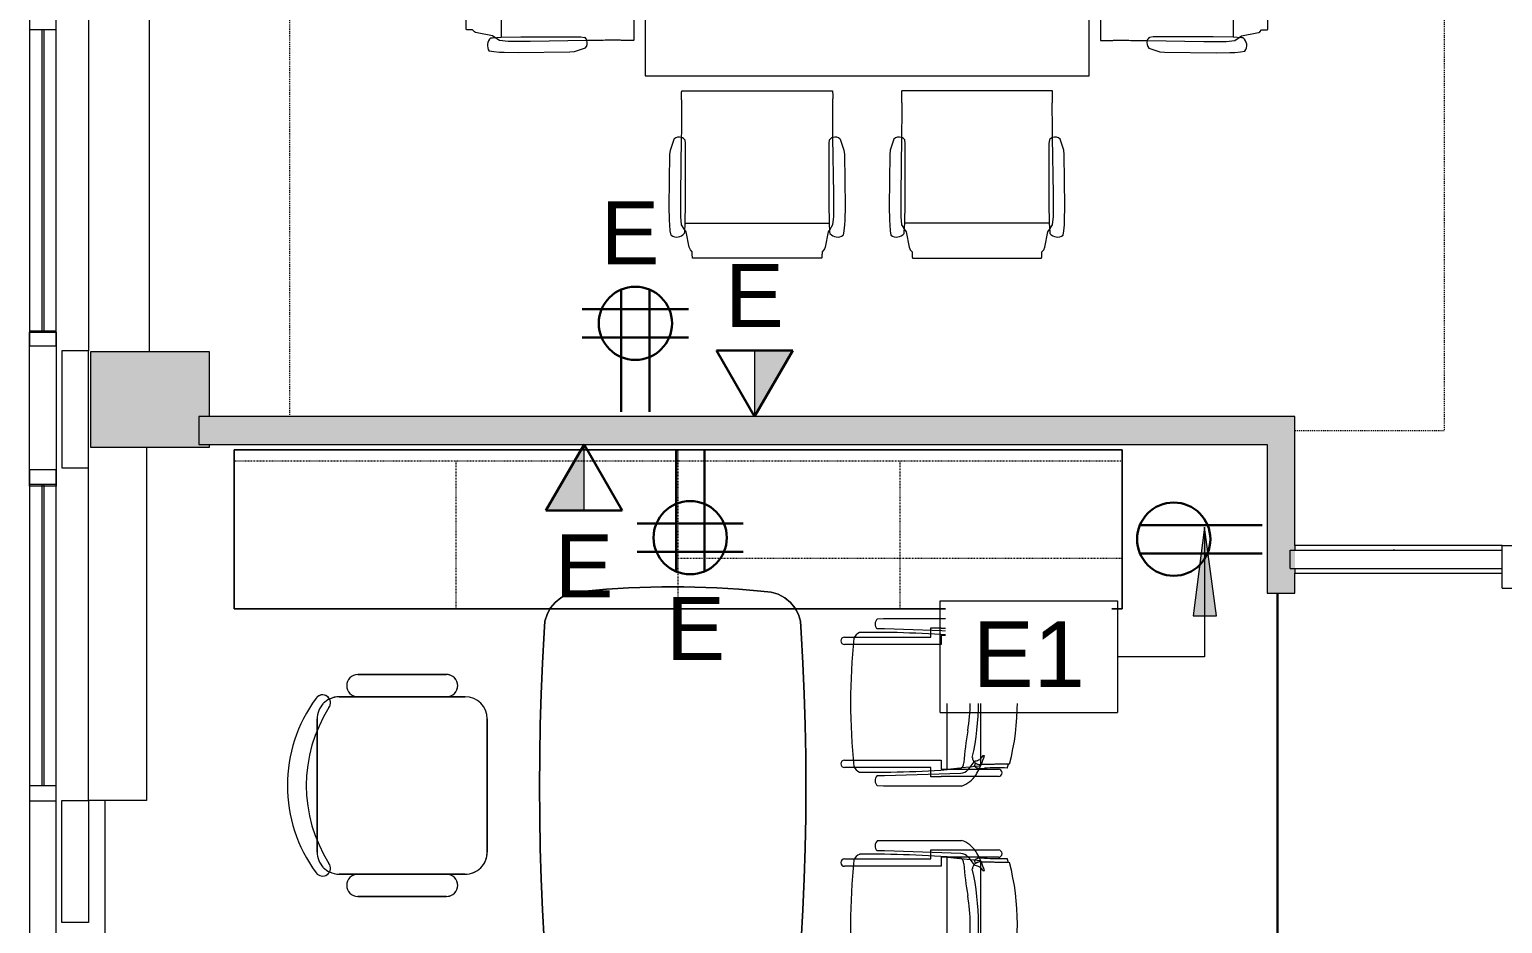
# Model space of a CAD drawing. Header units: inches. Extents: x 395 to 1878, y 644 to 1756.
# Drawn here: x 442 to 641.1, y 1549.1 to 1670 of the extents above; entities that cross this region are included whole.
import ezdxf

# ---------------------------------------------------------------- set-up
doc = ezdxf.new("R2010")
doc.units = ezdxf.units.IN
doc.header["$MEASUREMENT"] = 0
doc.linetypes.add('DASH 1_32_', pattern=[0.0625, 0.03125, -0.03125])
doc.linetypes.add('Dash 1_8_', pattern=[0.25, 0.125, -0.125])
for name, color, linetype, lineweight in [('4694_52_BB$0$BHT', 7, 'Continuous', 9), ('4694_52_BB$0$BPT', 7, 'Continuous', 9), ('9t floor LINKED_dwg', 8, 'Continuous', 9), ('A-ANNO-KEYN', 231, 'Continuous', 9), ('A-ANNO-NOTE', 131, 'Continuous', 30), ('A-DOOR', 31, 'Continuous', 13), ('A-DOOR-FRAM', 31, 'Continuous', 20), ('A-GLAZ', 151, 'Continuous', 13), ('A-WALL', 113, 'Continuous', 13), ('A-WALL-PATT', 111, 'Continuous', 13), ('I-FURN', 30, 'Continuous', 9), ('I-FURN-PNLS', 30, 'Continuous', 9), ('I-WALL', 2, 'Continuous', 13)]:
    doc.layers.add(name, color=color, linetype=linetype, lineweight=lineweight)
doc.styles.add('Arial_2', font='arial.ttf', dxfattribs={"height": 8.851796})
doc.styles.add('Swis721 Lt BT', font='swissl.ttf', dxfattribs={"height": 8.514638})

# ---------------------------------------------------------------- blocks, each defined once
blk = doc.blocks.new('9t floor LINKED_dwg-4848483-FIRST FLOOR POWER _ SIGNAL')
at = {"layer": '4694_52_BB$0$BHT'}
h = blk.add_hatch(color=256, dxfattribs=at)
h.paths.add_polyline_path([(464.5, 1484.5), (464.5, 1502.5), (446.5, 1502.5), (446.5, 1484.5)], flags=0)
h.paths.add_polyline_path([(450.28, 1613.51), (466.28, 1613.51), (466.28, 1613.94), (464.88, 1613.94), (464.88, 1617.69), (466.28, 1617.69), (466.28, 1626.51), (450.28, 1626.51), (450.28, 1620.5)], flags=0)
h.paths.add_polyline_path([(1058.75, 1731.51), (1062.93, 1731.51), (1062.93, 1747.5), (1049.93, 1747.5), (1049.93, 1731.51), (1058.75, 1731.51)], flags=0)
h.paths.add_polyline_path([(565.93, 1731.51), (578.93, 1731.51), (578.93, 1747.5), (565.93, 1747.5), (565.93, 1742.53)], flags=0)
h.paths.add_polyline_path([(810.73, 1731.51), (823.73, 1731.51), (823.73, 1747.5), (810.73, 1747.5)], flags=0)
h.paths.add_polyline_path([(446.5, 1733), (464.5, 1733), (464.5, 1751), (446.5, 1751)], flags=0)
h.paths.add_polyline_path([(928.25, 1733), (944.5, 1733), (944.5, 1746), (946.25, 1746), (946.25, 1751), (928.25, 1751), (928.25, 1746)], flags=0)
h.paths.add_polyline_path([(1169.75, 1733), (1186.25, 1733), (1186.25, 1751), (1168.25, 1751), (1168.25, 1746), (1169.75, 1746)], flags=0)
h.paths.add_polyline_path([(688.75, 1733), (706.25, 1733), (706.25, 1751), (688.25, 1751), (688.25, 1746), (688.75, 1746), (688.75, 1733.5)], flags=0)
at = {"layer": '4694_52_BB$0$BPT'}
for p, q in [((445.62, 1670), (442, 1670)), ((443.69, 1670), (443.69, 1629.25)), ((443.94, 1670), (443.94, 1629.25)), ((445.62, 1629.25), (442, 1629.25)), ((445.62, 1608.5), (442, 1608.5)), ((443.69, 1608.5), (443.69, 1567.75)), ((443.94, 1608.5), (443.94, 1567.75)), ((445.62, 1567.75), (442, 1567.75)), ((452.25, 1502.5), (452.25, 1565.78))]:
    blk.add_line(p, q, dxfattribs=at)
at = {"layer": '4694_52_BB$0$BPT', "flags": 128}
for points in [[(450, 1732.07), (450, 1688.08), (446.38, 1688.08), (446.38, 1672.08), (450, 1672.08), (450, 1626.59)], [(450, 1688.08), (450, 1672.08), (458.19, 1672.08), (458.19, 1626.51)], [(457.82, 1613.51), (457.82, 1565.78), (450, 1565.78), (450, 1549.28), (446.38, 1549.28), (446.38, 1565.78), (450, 1565.78), (450, 1610.77), (450, 1626.59), (446.38, 1626.59), (446.38, 1610.77), (450, 1610.77)], [(450.28, 1626.51), (466.28, 1626.51), (466.28, 1617.69)], [(466.28, 1613.94), (466.28, 1613.51), (450.28, 1613.51), (450.28, 1626.51)]]:
    blk.add_lwpolyline(points, dxfattribs=at)
for points in [[(442, 1627.25), (445.62, 1627.25), (445.62, 1672), (442, 1672)], [(445.63, 1629.09), (445.63, 1608.27), (442, 1608.27), (442, 1629.09)], [(442, 1565.75), (445.62, 1565.75), (445.62, 1610.5), (442, 1610.5)], [(442, 1546.78), (445.63, 1546.78), (445.63, 1567.78), (442, 1567.78)]]:
    blk.add_lwpolyline(points, close=True, dxfattribs=at)
blk = doc.blocks.new('Single Flush - OTJ_SOLIDFLUSH_ALUM-4929021-FIRST FLOOR POWER _ SIGNAL')
at = {"layer": 'A-DOOR', "lineweight": 20}
for p, q in [((16.15625, 37.6875), (16.15625, 1.875)), ((17.90625, 37.6875), (16.15625, 37.6875)), ((17.90625, 1.875), (17.90625, 37.6875)), ((16.15625, 1.875), (17.90625, 1.875))]:
    blk.add_line(p, q, dxfattribs=at)
at = {"layer": 'A-DOOR', "lineweight": 9}
blk.add_arc((17.90625, 1.875), 35.8125, 90, 180.5, dxfattribs=at)
at = {"layer": 'A-DOOR-FRAM'}
for p, q in [((-20, -3.875), (-20, 1.875)), ((-20, 1.875), (-18, 1.875)), ((-18, -3.875), (-18, 1.875)), ((18.000004, -3.875), (18.000004, 1.875)), ((18.000004, 1.875), (20.000004, 1.875)), ((20.000004, -3.875), (20.000004, 1.875)), ((-20, -3.875), (-18, -3.875)), ((18.000004, -3.875), (20.000004, -3.875))]:
    blk.add_line(p, q, dxfattribs=at)
blk = doc.blocks.new('Frameless opening with glazing - 48_ x 96_-4931144-FIRST FLOOR POWER _ SIGNAL')
at = {"layer": 'A-GLAZ', "lineweight": 30}
blk.add_line((-25.5, -0.5), (22.5, -0.5), dxfattribs=at)
blk = doc.blocks.new('T-Shaped Desk 8 - T-Shaped Desk 1-4946099-FIRST FLOOR POWER _ SIGNAL')
at = {"layer": 'I-FURN'}
for p, q in [((610.19, 1318.81), (490.19, 1318.81)), ((490.19, 1318.81), (490.19, 1297.31)), ((490.19, 1297.31), (490.19, 1318.81)), ((490.19, 1318.81), (610.19, 1318.81)), ((610.19, 1297.31), (610.19, 1318.81)), ((610.19, 1318.81), (610.19, 1297.31)), ((540.52, 1299.98), (539.04, 1299.86)), ((539.04, 1299.86), (540.52, 1299.98)), ((542.01, 1300.08), (540.52, 1299.98)), ((540.52, 1299.98), (542.01, 1300.08)), ((543.49, 1300.16), (542.01, 1300.08)), ((542.01, 1300.08), (543.49, 1300.16)), ((544.98, 1300.23), (543.49, 1300.16)), ((543.49, 1300.16), (544.98, 1300.23)), ((546.47, 1300.27), (544.98, 1300.23)), ((544.98, 1300.23), (546.47, 1300.27)), ((547.96, 1300.3), (546.47, 1300.27)), ((546.47, 1300.27), (547.96, 1300.3)), ((549.45, 1300.31), (547.96, 1300.3)), ((547.96, 1300.3), (549.45, 1300.31)), ((550.94, 1300.3), (549.45, 1300.31)), ((549.45, 1300.31), (550.94, 1300.3)), ((552.42, 1300.27), (550.94, 1300.3)), ((550.94, 1300.3), (552.42, 1300.27)), ((553.91, 1300.23), (552.42, 1300.27)), ((552.42, 1300.27), (553.91, 1300.23)), ((555.4, 1300.16), (553.91, 1300.23)), ((553.91, 1300.23), (555.4, 1300.16)), ((556.89, 1300.08), (555.4, 1300.16)), ((555.4, 1300.16), (556.89, 1300.08)), ((558.37, 1299.98), (556.89, 1300.08)), ((556.89, 1300.08), (558.37, 1299.98)), ((559.86, 1299.86), (558.37, 1299.98)), ((558.37, 1299.98), (559.86, 1299.86)), ((533.55, 1298.2), (532.93, 1297.45)), ((532.93, 1297.45), (533.55, 1298.2)), ((534.31, 1298.83), (533.55, 1298.2)), ((533.55, 1298.2), (534.31, 1298.83)), ((535.18, 1299.29), (534.31, 1298.83)), ((534.31, 1298.83), (535.18, 1299.29)), ((536.12, 1299.58), (535.18, 1299.29)), ((535.18, 1299.29), (536.12, 1299.58)), ((537.55, 1299.73), (536.12, 1299.58)), ((536.12, 1299.58), (537.55, 1299.73)), ((539.04, 1299.86), (537.55, 1299.73)), ((537.55, 1299.73), (539.04, 1299.86)), ((561.34, 1299.73), (559.86, 1299.86)), ((559.86, 1299.86), (561.34, 1299.73)), ((562.77, 1299.58), (561.34, 1299.73)), ((561.34, 1299.73), (562.77, 1299.58)), ((563.71, 1299.29), (562.77, 1299.58)), ((562.77, 1299.58), (563.71, 1299.29)), ((564.58, 1298.83), (563.71, 1299.29)), ((563.71, 1299.29), (564.58, 1298.83)), ((565.34, 1298.2), (564.58, 1298.83)), ((564.58, 1298.83), (565.34, 1298.2)), ((565.96, 1297.45), (565.34, 1298.2)), ((565.34, 1298.2), (565.96, 1297.45)), ((490.19, 1297.31), (610.19, 1297.31)), ((532.85, 1297.31), (490.19, 1297.31)), ((532.47, 1296.58), (532.18, 1295.64)), ((532.18, 1295.64), (532.47, 1296.58)), ((532.93, 1297.45), (532.47, 1296.58)), ((532.47, 1296.58), (532.85, 1297.31)), ((532.85, 1297.31), (532.93, 1297.45)), ((566.04, 1297.31), (532.85, 1297.31)), ((566.43, 1296.58), (565.96, 1297.45)), ((565.96, 1297.45), (566.04, 1297.31)), ((566.04, 1297.31), (566.43, 1296.58)), ((610.19, 1297.31), (566.04, 1297.31)), ((566.71, 1295.64), (566.43, 1296.58)), ((566.43, 1296.58), (566.71, 1295.64)), ((532.09, 1294.15), (531.86, 1289.99)), ((531.86, 1289.99), (532.09, 1294.15)), ((532.18, 1295.64), (532.09, 1294.15)), ((532.09, 1294.15), (532.18, 1295.64)), ((566.81, 1294.15), (566.71, 1295.64)), ((566.71, 1295.64), (566.81, 1294.15)), ((567.04, 1289.99), (566.81, 1294.15)), ((566.81, 1294.15), (567.04, 1289.99)), ((531.86, 1289.99), (531.68, 1285.82)), ((531.68, 1285.82), (531.86, 1289.99)), ((567.22, 1285.82), (567.04, 1289.99)), ((567.04, 1289.99), (567.22, 1285.82)), ((531.68, 1285.82), (531.55, 1281.65)), ((531.55, 1281.65), (531.68, 1285.82)), ((567.34, 1281.65), (567.22, 1285.82)), ((567.22, 1285.82), (567.34, 1281.65)), ((531.55, 1281.65), (531.47, 1277.48)), ((531.47, 1277.48), (531.55, 1281.65)), ((567.42, 1277.48), (567.34, 1281.65)), ((567.34, 1281.65), (567.42, 1277.48)), ((531.47, 1277.48), (531.45, 1273.31)), ((531.45, 1273.31), (531.47, 1277.48)), ((567.45, 1273.31), (567.42, 1277.48)), ((567.42, 1277.48), (567.45, 1273.31)), ((531.45, 1273.31), (531.47, 1269.14)), ((531.47, 1269.14), (531.45, 1273.31)), ((567.42, 1269.14), (567.45, 1273.31)), ((567.45, 1273.31), (567.42, 1269.14)), ((531.47, 1269.14), (531.55, 1264.97)), ((531.55, 1264.97), (531.47, 1269.14)), ((567.34, 1264.97), (567.42, 1269.14)), ((567.42, 1269.14), (567.34, 1264.97)), ((531.55, 1264.97), (531.68, 1260.8)), ((531.68, 1260.8), (531.55, 1264.97)), ((567.22, 1260.8), (567.34, 1264.97)), ((567.34, 1264.97), (567.22, 1260.8)), ((531.68, 1260.8), (531.86, 1256.63)), ((531.86, 1256.63), (531.68, 1260.8)), ((567.04, 1256.63), (567.22, 1260.8)), ((567.22, 1260.8), (567.04, 1256.63)), ((531.86, 1256.63), (532.09, 1252.47)), ((532.09, 1252.47), (531.86, 1256.63)), ((566.81, 1252.47), (567.04, 1256.63)), ((567.04, 1256.63), (566.81, 1252.47)), ((532.09, 1252.47), (532.18, 1250.98)), ((532.18, 1250.98), (532.09, 1252.47)), ((566.71, 1250.98), (566.81, 1252.47)), ((566.81, 1252.47), (566.71, 1250.98)), ((532.18, 1250.98), (532.47, 1250.04)), ((532.47, 1250.04), (532.18, 1250.98)), ((566.43, 1250.04), (566.71, 1250.98)), ((566.71, 1250.98), (566.43, 1250.04)), ((532.47, 1250.04), (532.93, 1249.18)), ((532.93, 1249.18), (532.47, 1250.04)), ((532.93, 1249.18), (533.55, 1248.42)), ((533.55, 1248.42), (532.93, 1249.18)), ((533.55, 1248.42), (534.31, 1247.79)), ((534.31, 1247.79), (533.55, 1248.42)), ((564.58, 1247.79), (565.34, 1248.42)), ((565.34, 1248.42), (564.58, 1247.79)), ((565.34, 1248.42), (565.96, 1249.18)), ((565.96, 1249.18), (565.34, 1248.42)), ((565.96, 1249.18), (566.43, 1250.04)), ((566.43, 1250.04), (565.96, 1249.18)), ((534.31, 1247.79), (535.18, 1247.33)), ((535.18, 1247.33), (534.31, 1247.79)), ((535.18, 1247.33), (536.12, 1247.04)), ((536.12, 1247.04), (535.18, 1247.33)), ((536.12, 1247.04), (537.55, 1246.89)), ((537.55, 1246.89), (536.12, 1247.04)), ((537.55, 1246.89), (539.04, 1246.76)), ((539.04, 1246.76), (537.55, 1246.89)), ((539.04, 1246.76), (540.52, 1246.64)), ((540.52, 1246.64), (539.04, 1246.76)), ((540.52, 1246.64), (542.01, 1246.54)), ((542.01, 1246.54), (540.52, 1246.64)), ((542.01, 1246.54), (543.49, 1246.46)), ((543.49, 1246.46), (542.01, 1246.54)), ((543.49, 1246.46), (544.98, 1246.39)), ((544.98, 1246.39), (543.49, 1246.46)), ((544.98, 1246.39), (546.47, 1246.35)), ((546.47, 1246.35), (544.98, 1246.39)), ((546.47, 1246.35), (547.96, 1246.32)), ((547.96, 1246.32), (546.47, 1246.35)), ((547.96, 1246.32), (549.45, 1246.31)), ((549.45, 1246.31), (547.96, 1246.32)), ((549.45, 1246.31), (550.94, 1246.32)), ((550.94, 1246.32), (549.45, 1246.31)), ((550.94, 1246.32), (552.42, 1246.35)), ((552.42, 1246.35), (550.94, 1246.32)), ((552.42, 1246.35), (553.91, 1246.39)), ((553.91, 1246.39), (552.42, 1246.35)), ((553.91, 1246.39), (555.4, 1246.46)), ((555.4, 1246.46), (553.91, 1246.39)), ((555.4, 1246.46), (556.89, 1246.54)), ((556.89, 1246.54), (555.4, 1246.46)), ((556.89, 1246.54), (558.37, 1246.64)), ((558.37, 1246.64), (556.89, 1246.54)), ((558.37, 1246.64), (559.86, 1246.76)), ((559.86, 1246.76), (558.37, 1246.64)), ((559.86, 1246.76), (561.34, 1246.89)), ((561.34, 1246.89), (559.86, 1246.76)), ((561.34, 1246.89), (562.77, 1247.04)), ((562.77, 1247.04), (561.34, 1246.89)), ((562.77, 1247.04), (563.71, 1247.33)), ((563.71, 1247.33), (562.77, 1247.04)), ((563.71, 1247.33), (564.58, 1247.79)), ((564.58, 1247.79), (563.71, 1247.33))]:
    blk.add_line(p, q, dxfattribs=at)
at = {"layer": 'I-FURN', "linetype": 'DASH 1_32_'}
for p, q in [((550.19, 1317.31), (550.19, 1318.81)), ((520.19, 1317.31), (490.19, 1317.31)), ((520.19, 1297.31), (520.19, 1317.31)), ((550.19, 1317.31), (520.19, 1317.31)), ((550.19, 1297.31), (550.19, 1317.31)), ((580.19, 1317.31), (550.19, 1317.31)), ((580.19, 1297.31), (580.19, 1317.31)), ((610.19, 1317.31), (580.19, 1317.31)), ((550.19, 1304.18), (610.19, 1304.18))]:
    blk.add_line(p, q, dxfattribs=at)
blk = doc.blocks.new('F-Haworth_Chair_X99-Seminar - X99 Seminar Chair with Glides-V21-FIRST FLOOR POWER _ SIGNAL')
at = {"layer": 'I-FURN'}
for p, q in [((-8.82, 9.44), (-8.82, 10.78)), ((-7.83, 10.78), (-7.83, 9.57)), ((7.83, 9.57), (7.83, 10.78)), ((8.82, 10.78), (8.82, 9.44)), ((-8.82, -0.89), (-8.82, 9.44)), ((-7.83, 9.57), (-7.83, -2.27)), ((7.83, -2.27), (7.83, 9.57)), ((8.82, 9.44), (8.82, -0.89)), ((-11.32, 5.48), (-11.3, 6.32)), ((-9.92, 6.36), (-9.92, 5.36)), ((9.92, 5.36), (9.92, 6.36)), ((11.3, 6.32), (11.32, 5.48)), ((-11.32, -5.06), (-11.32, 5.48)), ((-9.92, 5.36), (-9.57, -4.97)), ((9.57, -4.97), (9.92, 5.36)), ((11.32, 5.48), (11.32, -5.06)), ((-10.07, -0.89), (-9.71, -0.89)), ((-10.07, -2.27), (-10.07, -0.89)), ((-9.71, -0.89), (-9.2, -0.89)), ((-9.2, -0.89), (-8.82, -0.89)), ((8.82, -0.89), (9.2, -0.89)), ((9.2, -0.89), (9.71, -0.89)), ((9.71, -0.89), (10.07, -0.89)), ((10.07, -0.89), (10.07, -2.27)), ((-10.04, -2.27), (-10.07, -2.27)), ((-10.04, -4.99), (-10.04, -2.27)), ((-9.07, -3.12), (9.07, -3.12)), ((-9.07, -3.2), (-9.07, -3.12)), ((-8.9, -4.8), (-9.07, -3.2)), ((-9.04, -2.27), (-9.04, -3.12)), ((-7.83, -2.27), (-9.04, -2.27)), ((-9.04, -3.12), (-9.04, -3.43)), ((-9.04, -3.43), (-9.04, -3.62)), ((-9.04, -3.62), (-9.04, -5.98)), ((9.04, -2.27), (7.83, -2.27)), ((9.07, -3.2), (8.9, -4.8)), ((9.04, -3.12), (9.04, -2.27)), ((9.04, -3.43), (9.04, -3.12)), ((9.04, -3.62), (9.04, -3.43)), ((9.04, -5.98), (9.04, -3.62)), ((9.07, -3.12), (9.07, -3.2)), ((10.04, -2.27), (10.04, -4.99)), ((10.07, -2.27), (10.04, -2.27)), ((-10.04, -5.98), (-10.04, -5)), ((-9.13, -5.92), (-8.07, -6.77)), ((-8.88, -4.99), (-8.89, -4.91)), ((-8.75, -6.22), (-8.88, -4.99)), ((8.07, -6.77), (9.13, -5.92)), ((8.88, -4.99), (8.75, -6.22)), ((8.89, -4.91), (8.88, -4.99)), ((10.04, -5), (10.04, -5.98)), ((-10.04, -6.81), (-10.04, -5.98)), ((-10.04, -10.02), (-10.04, -6.81)), ((-9.04, -5.99), (-9.04, -7.4)), ((-9.04, -7.4), (-9.04, -10.02)), ((-8.68, -6.87), (-8.75, -6.22)), ((-8.62, -7.42), (-8.68, -6.87)), ((-8.6, -7.6), (-8.62, -7.43)), ((-8.61, -6.81), (-8.23, -6.95)), ((-8.49, -7.6), (-8.56, -7.6)), ((-8.42, -7.57), (-8.34, -11.37)), ((-8.34, -11.52), (-8.42, -7.57)), ((-7.65, -7.6), (-8.4, -7.6)), ((-8.03, -6.81), (-7.95, -6.87)), ((7.65, -7.6), (-7.65, -7.6)), ((8.4, -7.6), (7.65, -7.6)), ((7.95, -6.87), (8.03, -6.81)), ((8.23, -6.95), (8.61, -6.81)), ((8.34, -11.37), (8.42, -7.57)), ((8.42, -7.57), (8.34, -11.52)), ((8.56, -7.6), (8.49, -7.6)), ((8.62, -7.43), (8.6, -7.6)), ((8.68, -6.87), (8.62, -7.42)), ((8.75, -6.22), (8.68, -6.87)), ((9.04, -7.4), (9.04, -5.99)), ((9.04, -10.02), (9.04, -7.4)), ((10.04, -5.98), (10.04, -6.81)), ((10.04, -6.81), (10.04, -10.02)), ((-7.18, -7.99), (-7.21, -8.13)), ((7.21, -8.13), (7.18, -7.99))]:
    blk.add_line(p, q, dxfattribs=at)
for centre, radius, start, end in [((-8.32, 10.78), 0.495, 0, 180), ((0, -75.01), 84.96, 84.1475, 95.8525), ((8.32, 10.78), 0.495, 0, 180), ((-8.21, 8.28), 1.31, 110.0433, 159.9567), ((144.06, 7.32), 153.52, 179.4749, 184.5213), ((8.21, 8.28), 1.31, 20.0433, 69.9567), ((-144.06, 7.32), 153.52, 355.4787, 0.5251), ((-10.58, 5.68), 0.956, 45.8901, 138.1099), ((10.58, 5.68), 0.956, 41.8901, 134.1099), ((-7.87, -3.92), 3.63, 198.1789, 238.0478), ((-8.18, -4.9), 1.39, 182.8013, 227.1078), ((-8.24, -4.59), 0.763, 194.2338, 275.7662), ((-11.32, -48.08), 42.84, 79.9767, 85.7699), ((0, 15.97), 22.19, 259.9767, 280.0233), ((11.32, -48.08), 42.84, 94.2301, 100.0233), ((8.24, -4.59), 0.763, 264.2338, 345.7662), ((8.18, -4.9), 1.39, 312.8922, 357.1987), ((7.87, -3.92), 3.63, 301.9522, 341.8211), ((-4.71, 1.15), 9.61, 238.0478, 243.9964), ((-5.2, -7.86), 3.74, 170.0936, 184.0143), ((-4.71, 1.15), 9.61, 243.9964, 246.4906), ((-8.28, -7.33), 0.613, 122.5427, 170.0936), ((-4.71, 1.15), 9.61, 246.6393, 247.073), ((-7.37, -7.55), 1.05, 95.9554, 181.1786), ((-7.37, -7.55), 1.05, 145.2002, 181.1786), ((-4.71, 1.15), 9.61, 247.2631, 254.9334), ((-6.55, -6.76), 1.38, 185.0878, 212.4248), ((-6.55, -6.76), 1.38, 214.0187, 242.9497), ((0, 26.49), 33.83, 257.2285, 282.7715), ((6.55, -6.76), 1.38, 297.0503, 325.9813), ((4.71, 1.15), 9.61, 285.0666, 292.7369), ((7.37, -7.55), 1.05, 358.8214, 84.0446), ((6.55, -6.76), 1.38, 327.5752, 354.9122), ((7.37, -7.55), 1.05, 358.8214, 34.7998), ((4.71, 1.15), 9.61, 292.927, 293.3607), ((4.71, 1.15), 9.61, 293.5094, 296.0036), ((8.28, -7.33), 0.613, 9.9064, 57.4573), ((5.2, -7.86), 3.74, 355.9857, 9.9064), ((4.71, 1.15), 9.61, 296.0036, 301.9522), ((-36.06, -10.03), 27.2, 357.4882, 4.0143), ((36.06, -10.03), 27.2, 175.9857, 182.5118), ((-9.54, -10.02), 0.498, 180, 0), ((0, 20.73), 33.17, 254.4478, 255.4234), ((0, 20.29), 32.89, 255.304, 284.6925), ((0, 20.73), 33.17, 284.5766, 285.5522), ((9.54, -10.02), 0.498, 180, 0)]:
    blk.add_arc(centre, radius, start, end, dxfattribs=at)
blk = doc.blocks.new('F-Haworth_Chair_X99-Seminar - X99 Seminar Chair with Glides-V22-FIRST FLOOR POWER _ SIGNAL')
at = {"layer": 'I-FURN'}
for p, q in [((-8.82, 9.44), (-8.82, 10.78)), ((-7.83, 10.78), (-7.83, 9.57)), ((7.83, 9.57), (7.83, 10.78)), ((8.82, 10.78), (8.82, 9.44)), ((-8.82, -0.89), (-8.82, 9.44)), ((-7.83, 9.57), (-7.83, -2.27)), ((7.83, -2.27), (7.83, 9.57)), ((8.82, 9.44), (8.82, -0.89)), ((-11.32, 5.48), (-11.3, 6.32)), ((-9.92, 6.36), (-9.92, 5.36)), ((9.92, 5.36), (9.92, 6.36)), ((11.3, 6.32), (11.32, 5.48)), ((-11.32, -5.06), (-11.32, 5.48)), ((-9.92, 5.36), (-9.57, -4.97)), ((9.57, -4.97), (9.92, 5.36)), ((11.32, 5.48), (11.32, -5.06)), ((-10.07, -0.89), (-9.71, -0.89)), ((-10.07, -2.27), (-10.07, -0.89)), ((-9.71, -0.89), (-9.2, -0.89)), ((-9.2, -0.89), (-8.82, -0.89)), ((8.82, -0.89), (9.2, -0.89)), ((9.2, -0.89), (9.71, -0.89)), ((9.71, -0.89), (10.07, -0.89)), ((10.07, -0.89), (10.07, -2.27)), ((-10.04, -2.27), (-10.07, -2.27)), ((-10.04, -4.99), (-10.04, -2.27)), ((-9.07, -3.12), (9.07, -3.12)), ((-9.07, -3.2), (-9.07, -3.12)), ((-8.9, -4.8), (-9.07, -3.2)), ((-9.04, -2.27), (-9.04, -3.12)), ((-7.83, -2.27), (-9.04, -2.27)), ((-9.04, -3.12), (-9.04, -3.43)), ((-9.04, -3.43), (-9.04, -3.62)), ((-9.04, -3.62), (-9.04, -5.98)), ((9.04, -2.27), (7.83, -2.27)), ((9.07, -3.2), (8.9, -4.8)), ((9.04, -3.12), (9.04, -2.27)), ((9.04, -3.43), (9.04, -3.12)), ((9.04, -3.62), (9.04, -3.43)), ((9.04, -5.98), (9.04, -3.62)), ((9.07, -3.12), (9.07, -3.2)), ((10.04, -2.27), (10.04, -4.99)), ((10.07, -2.27), (10.04, -2.27)), ((-10.04, -6.81), (-10.04, -5)), ((-9.13, -5.92), (-8.07, -6.77)), ((-8.88, -4.99), (-8.89, -4.91)), ((-8.75, -6.22), (-8.88, -4.99)), ((8.07, -6.77), (9.13, -5.92)), ((8.88, -4.99), (8.75, -6.22)), ((8.89, -4.91), (8.88, -4.99)), ((10.04, -5), (10.04, -5.98)), ((-10.04, -10.02), (-10.04, -6.81)), ((-9.04, -5.99), (-9.04, -7.4)), ((-9.04, -7.4), (-9.04, -10.02)), ((-8.68, -6.87), (-8.75, -6.22)), ((-8.62, -7.42), (-8.68, -6.87)), ((-8.6, -7.6), (-8.62, -7.43)), ((-8.61, -6.81), (-8.23, -6.95)), ((-8.49, -7.6), (-8.56, -7.6)), ((-8.42, -7.57), (-8.34, -11.37)), ((-8.34, -11.52), (-8.42, -7.57)), ((-7.65, -7.6), (-8.4, -7.6)), ((-8.03, -6.81), (-7.95, -6.87)), ((7.65, -7.6), (-7.65, -7.6)), ((8.4, -7.6), (7.65, -7.6)), ((7.95, -6.87), (8.03, -6.81)), ((8.23, -6.95), (8.61, -6.81)), ((8.34, -11.37), (8.42, -7.57)), ((8.42, -7.57), (8.34, -11.52)), ((8.56, -7.6), (8.49, -7.6)), ((8.62, -7.43), (8.6, -7.6)), ((8.68, -6.87), (8.62, -7.42)), ((8.75, -6.22), (8.68, -6.87)), ((9.04, -7.4), (9.04, -5.99)), ((9.04, -10.02), (9.04, -7.4)), ((10.04, -5.98), (10.04, -6.81)), ((10.04, -6.81), (10.04, -10.02)), ((-7.18, -7.99), (-7.21, -8.13)), ((7.21, -8.13), (7.18, -7.99))]:
    blk.add_line(p, q, dxfattribs=at)
for centre, radius, start, end in [((-8.32, 10.78), 0.495, 0, 180), ((0, -75.01), 84.96, 84.1475, 95.8525), ((8.32, 10.78), 0.495, 0, 180), ((-8.21, 8.28), 1.31, 110.0433, 159.9567), ((144.06, 7.32), 153.52, 179.4749, 184.5213), ((8.21, 8.28), 1.31, 20.0433, 69.9567), ((-144.06, 7.32), 153.52, 355.4787, 0.5251), ((-10.58, 5.68), 0.956, 45.8901, 138.1099), ((10.58, 5.68), 0.956, 41.8901, 134.1099), ((-7.87, -3.92), 3.63, 198.1789, 238.0478), ((-8.18, -4.9), 1.39, 182.8013, 227.1078), ((-8.24, -4.59), 0.763, 194.2338, 275.7662), ((-11.32, -48.08), 42.84, 79.9767, 85.7699), ((0, 15.97), 22.19, 259.9767, 280.0233), ((11.32, -48.08), 42.84, 94.2301, 100.0233), ((8.24, -4.59), 0.763, 264.2338, 345.7662), ((8.18, -4.9), 1.39, 312.8922, 357.1987), ((7.87, -3.92), 3.63, 301.9522, 341.8211), ((-4.71, 1.15), 9.61, 238.0478, 243.9964), ((-5.2, -7.86), 3.74, 170.0936, 184.0143), ((-4.71, 1.15), 9.61, 243.9964, 246.4906), ((-8.28, -7.33), 0.613, 122.5427, 170.0936), ((-4.71, 1.15), 9.61, 246.6393, 247.073), ((-7.37, -7.55), 1.05, 95.9554, 181.1786), ((-7.37, -7.55), 1.05, 145.2002, 181.1786), ((-4.71, 1.15), 9.61, 247.2631, 254.9334), ((-6.55, -6.76), 1.38, 185.0878, 212.4248), ((-6.55, -6.76), 1.38, 214.0187, 242.9497), ((0, 26.49), 33.83, 257.2285, 282.7715), ((6.55, -6.76), 1.38, 297.0503, 325.9813), ((4.71, 1.15), 9.61, 285.0666, 292.7369), ((7.37, -7.55), 1.05, 358.8214, 84.0446), ((6.55, -6.76), 1.38, 327.5752, 354.9122), ((7.37, -7.55), 1.05, 358.8214, 34.7998), ((4.71, 1.15), 9.61, 292.927, 293.3607), ((4.71, 1.15), 9.61, 293.5094, 296.0036), ((8.28, -7.33), 0.613, 9.9064, 57.4573), ((5.2, -7.86), 3.74, 355.9857, 9.9064), ((4.71, 1.15), 9.61, 296.0036, 301.9522), ((-36.06, -10.03), 27.2, 357.4882, 4.0143), ((36.06, -10.03), 27.2, 175.9857, 182.5118), ((-9.54, -10.02), 0.498, 180, 0), ((0, 20.73), 33.17, 254.4478, 255.4234), ((0, 20.29), 32.89, 255.304, 284.6925), ((0, 20.73), 33.17, 284.5766, 285.5522), ((9.54, -10.02), 0.498, 180, 0)]:
    blk.add_arc(centre, radius, start, end, dxfattribs=at)
blk = doc.blocks.new('F-Chairs1 - Workstation-4907821-FIRST FLOOR POWER _ SIGNAL')
at = {"layer": 'I-FURN'}
for p, q in [((-9, 27), (9, 27)), ((9, 27), (-9, 27)), ((-9, 27), (9, 27)), ((-12, 7), (-12, 24)), ((-12, 24), (-12, 21.5)), ((-12, 21.5), (-12, 24)), ((12, 24), (12, 7)), ((12, 21.5), (12, 24)), ((12, 24), (12, 21.5)), ((-15, 9.5), (-15, 21.5)), ((-15, 21.5), (-15, 9.5)), ((-15, 9.5), (-15, 21.5)), ((-12, 9.5), (-12, 21.5)), ((-12, 21.5), (-12, 9.5)), ((-12, 21.5), (-12, 9.5)), ((-12, 9.5), (-12, 21.5)), ((12, 21.5), (12, 9.5)), ((12, 9.5), (12, 21.5)), ((12, 9.5), (12, 21.5)), ((12, 21.5), (12, 9.5)), ((15, 21.5), (15, 9.5)), ((15, 9.5), (15, 21.5)), ((15, 21.5), (15, 9.5)), ((-12, 9.5), (-12, 7)), ((-12, 7), (-12, 9.5)), ((12, 7), (12, 9.5)), ((12, 9.5), (12, 7)), ((-9, 4), (-7.33, 4)), ((-7.33, 4), (-9, 4)), ((7.44, 4), (-7.44, 4)), ((-7.33, 4), (7.33, 4)), ((7.33, 4), (-7.33, 4)), ((7.33, 4), (9, 4)), ((9, 4), (7.33, 4))]:
    blk.add_line(p, q, dxfattribs=at)
for centre, radius, start, end in [((-9, 24), 3, 90, 180), ((-9, 24), 3, 90, 180), ((-9, 24), 3, 90, 180), ((9, 24), 3, 360, 90), ((9, 24), 3, 360, 90), ((9, 24), 3, 0, 90), ((-13.5, 21.5), 1.5, 360, 180), ((-13.5, 21.5), 1.5, 360, 180), ((-13.5, 21.5), 1.5, 0, 180), ((13.5, 21.5), 1.5, 360, 180), ((13.5, 21.5), 1.5, 360, 180), ((13.5, 21.5), 1.5, 0, 180), ((-13.5, 9.5), 1.5, 180, 360), ((-13.5, 9.5), 1.5, 180, 360), ((-13.5, 9.5), 1.5, 180, 0), ((13.5, 9.5), 1.5, 180, 360), ((13.5, 9.5), 1.5, 180, 360), ((13.5, 9.5), 1.5, 180, 0), ((-9, 7), 3, 180, 206.2836), ((-9, 7), 3, 180, 206.3953), ((-9, 7), 3, 180, 206.3953), ((9, 7), 3, 333.7164, 360), ((9, 7), 3, 333.6047, 0), ((9, 7), 3, 333.6047, 0), ((-11.17, 4.73), 1.08, 53.8255, 233.8255), ((-11.17, 4.73), 1.08, 53.8255, 233.8255), ((-11.17, 4.73), 1.08, 53.8255, 218.8255), ((-11.17, 4.73), 1.08, 218.8255, 219.0243), ((-11.17, 4.73), 1.08, 219.0243, 233.8255), ((-9, 7), 3, 206.3953, 225), ((-9, 7), 3, 206.3953, 225), ((-9, 7), 3, 225.9978, 270), ((-9, 7), 3, 225.9978, 270), ((0, 22.18), 19.64, 237.5758, 302.4242), ((0, 22.18), 19.64, 237.5758, 302.4242), ((0, 22.18), 19.64, 237.5758, 302.4242), ((9, 7), 3, 270, 314.0022), ((9, 7), 3, 270, 314.0022), ((11.17, 4.73), 1.08, 306.1745, 126.1745), ((11.17, 4.73), 1.08, 306.1745, 126.1745), ((11.17, 4.73), 1.08, 306.1745, 126.1745), ((9, 7), 3, 315, 333.6047), ((9, 7), 3, 315, 333.6047), ((0, 20), 20, 233.8255, 306.1745), ((0, 20), 20, 233.8255, 306.1745), ((0, 20), 20, 233.8255, 306.1745)]:
    blk.add_arc(centre, radius, start, end, dxfattribs=at)
blk = doc.blocks.new('F - CONF TABLE _RECTANGULAR-6 CHAIRS_ - F - CONF TABLE _RECTANGULAR-6 CHAIRS_-4954945-FIRST FLOOR POWER _ SIGNAL')
at = {"layer": 'I-FURN', "linetype": 'Dash 1_8_'}
for p, q in [((-78, -61.09), (-78, 63)), ((78, 63), (78, -63)), ((78, -63), (57.81, -63))]:
    blk.add_line(p, q, dxfattribs=at)
at = {"layer": 'I-FURN'}
for p, q in [((-31.53, 10.14), (-31.53, -10.2)), ((31.53, 10.14), (31.53, -10.2)), ((-54.16, -8.75), (-54.16, 8.68)), ((-49.45, 9.73), (-49.45, -9.79)), ((49.45, 9.73), (49.45, -9.79)), ((54.16, -8.75), (54.16, 8.68)), ((-53.06, -9.06), (-53.32, -8.8)), ((-52.92, -9.13), (-53.06, -9.06)), ((-52.68, -9.21), (-52.92, -9.13)), ((-50.61, -9.61), (-52.68, -9.21)), ((-50.84, -9.88), (-50.61, -9.86)), ((-50.28, -9.84), (-50.61, -9.61)), ((-50.61, -9.86), (-49.45, -9.79)), ((-49.68, -10.24), (-50.28, -9.84)), ((-49.45, -9.79), (-46.77, -9.75)), ((-46.77, -9.75), (-38.68, -9.75)), ((-38.68, -9.75), (-38.18, -9.81)), ((38.68, -9.75), (38.18, -9.81)), ((46.77, -9.75), (38.68, -9.75)), ((49.45, -9.79), (46.77, -9.75)), ((50.61, -9.86), (49.45, -9.79)), ((49.68, -10.24), (50.28, -9.84)), ((50.28, -9.84), (50.61, -9.61)), ((50.61, -9.61), (52.68, -9.21)), ((50.84, -9.88), (50.61, -9.86)), ((52.68, -9.21), (52.92, -9.13)), ((52.92, -9.13), (53.06, -9.06)), ((53.06, -9.06), (53.32, -8.8)), ((-50.45, -11.77), (-51.06, -11.66)), ((-49.68, -11.84), (-50.45, -11.77)), ((-48.52, -10.35), (-49.68, -10.24)), ((-49.03, -11.87), (-49.68, -11.84)), ((-47.17, -11.92), (-49.03, -11.87)), ((-45.52, -10.35), (-48.52, -10.35)), ((-40.17, -11.82), (-47.17, -11.92)), ((-37.85, -10.24), (-45.52, -10.35)), ((-39.58, -11.76), (-40.17, -11.82)), ((-38.08, -11.27), (-39.58, -11.76)), ((37.85, -10.24), (45.52, -10.35)), ((38.08, -11.27), (39.58, -11.76)), ((39.58, -11.76), (40.17, -11.82)), ((40.17, -11.82), (47.17, -11.92)), ((45.52, -10.35), (48.52, -10.35)), ((47.17, -11.92), (49.03, -11.87)), ((48.52, -10.35), (49.68, -10.24)), ((49.03, -11.87), (49.68, -11.84)), ((49.68, -11.84), (50.45, -11.77)), ((50.45, -11.77), (51.06, -11.66)), ((-25.03, -17.02), (-4.69, -17.02)), ((25.03, -17.02), (4.69, -17.02)), ((-26.58, -25.08), (-26.09, -23.57)), ((-25.17, -31.01), (-25.06, -23.35)), ((-24.63, -23.68), (-24.58, -24.18)), ((-5.14, -24.18), (-5.09, -23.68)), ((-4.65, -23.35), (-4.55, -31.01)), ((-3.62, -23.57), (-3.13, -25.08)), ((3.62, -23.57), (3.13, -25.08)), ((4.65, -23.35), (4.55, -31.01)), ((5.14, -24.18), (5.09, -23.68)), ((24.63, -23.68), (24.58, -24.18)), ((25.17, -31.01), (25.06, -23.35)), ((26.58, -25.08), (26.09, -23.57)), ((-26.74, -32.67), (-26.64, -25.67)), ((-26.64, -25.67), (-26.58, -25.08)), ((-24.58, -24.18), (-24.58, -32.26)), ((-5.14, -32.26), (-5.14, -24.18)), ((-3.13, -25.08), (-3.07, -25.67)), ((-3.07, -25.67), (-2.98, -32.67)), ((3.07, -25.67), (2.98, -32.67)), ((3.13, -25.08), (3.07, -25.67)), ((5.14, -32.26), (5.14, -24.18)), ((24.58, -24.18), (24.58, -32.26)), ((26.64, -25.67), (26.58, -25.08)), ((26.74, -32.67), (26.64, -25.67)), ((-25.17, -34.01), (-25.17, -31.01)), ((-4.55, -31.01), (-4.55, -34.01)), ((4.55, -31.01), (4.55, -34.01)), ((25.17, -34.01), (25.17, -31.01)), ((-26.69, -34.53), (-26.74, -32.67)), ((-24.58, -32.26), (-24.62, -34.95)), ((-5.1, -34.95), (-5.14, -32.26)), ((-2.98, -32.67), (-3.02, -34.53)), ((2.98, -32.67), (3.02, -34.53)), ((5.1, -34.95), (5.14, -32.26)), ((24.58, -32.26), (24.62, -34.95)), ((26.69, -34.53), (26.74, -32.67)), ((-26.66, -35.18), (-26.69, -34.53)), ((-26.59, -35.95), (-26.66, -35.18)), ((-25.07, -35.18), (-25.17, -34.01)), ((-24.66, -35.77), (-25.07, -35.18)), ((-24.62, -34.95), (-24.69, -36.11)), ((-24.44, -36.11), (-24.66, -35.77)), ((-24.62, -34.95), (-5.1, -34.95)), ((-5.05, -35.78), (-5.28, -36.11)), ((-5.03, -36.11), (-5.1, -34.95)), ((-4.65, -35.18), (-5.05, -35.78)), ((-4.55, -34.01), (-4.65, -35.18)), ((-3.06, -35.18), (-3.12, -35.95)), ((-3.02, -34.53), (-3.06, -35.18)), ((3.02, -34.53), (3.06, -35.18)), ((3.06, -35.18), (3.12, -35.95)), ((4.55, -34.01), (4.65, -35.18)), ((4.65, -35.18), (5.05, -35.78)), ((5.03, -36.11), (5.1, -34.95)), ((5.05, -35.78), (5.28, -36.11)), ((24.62, -34.95), (5.1, -34.95)), ((24.44, -36.11), (24.66, -35.77)), ((24.62, -34.95), (24.69, -36.11)), ((24.66, -35.77), (25.07, -35.18)), ((25.07, -35.18), (25.17, -34.01)), ((26.59, -35.95), (26.66, -35.18)), ((26.66, -35.18), (26.69, -34.53)), ((-26.48, -36.56), (-26.59, -35.95)), ((-24.69, -36.11), (-24.7, -36.34)), ((-24.03, -38.18), (-24.44, -36.11)), ((-5.28, -36.11), (-5.68, -38.18)), ((-5.01, -36.34), (-5.03, -36.11)), ((-3.12, -35.95), (-3.23, -36.56)), ((3.12, -35.95), (3.23, -36.56)), ((5.01, -36.34), (5.03, -36.11)), ((5.28, -36.11), (5.68, -38.18)), ((24.03, -38.18), (24.44, -36.11)), ((24.69, -36.11), (24.7, -36.34)), ((26.48, -36.56), (26.59, -35.95)), ((-23.88, -38.56), (-24.03, -38.18)), ((-23.63, -38.82), (-23.88, -38.56)), ((-6.14, -39.66), (-23.57, -39.66)), ((-5.83, -38.56), (-6.09, -38.82)), ((-5.76, -38.42), (-5.83, -38.56)), ((-5.68, -38.18), (-5.76, -38.42)), ((5.68, -38.18), (5.76, -38.42)), ((5.76, -38.42), (5.83, -38.56)), ((5.83, -38.56), (6.09, -38.82)), ((6.14, -39.66), (23.57, -39.66)), ((23.63, -38.82), (23.88, -38.56)), ((23.88, -38.56), (24.03, -38.18))]:
    blk.add_line(p, q, dxfattribs=at)
for centre, radius, start, end in [((-49.99, -10.89), 1.32, 130.065, 215.935), ((-38.6, -10.47), 0.781, 16.8466, 57.6782), ((38.6, -10.47), 0.781, 122.3218, 163.1534), ((49.99, -10.89), 1.32, 324.065, 49.935), ((-38.93, -10.55), 1.12, 319.743, 16.0891), ((38.93, -10.55), 1.12, 163.9109, 220.257), ((-25.37, -24.42), 1.12, 73.9109, 130.257), ((-25.29, -24.1), 0.781, 32.3218, 73.1534), ((-4.43, -24.1), 0.781, 106.8466, 147.6782), ((-4.34, -24.42), 1.12, 49.743, 106.0891), ((4.34, -24.42), 1.12, 73.9109, 130.257), ((4.43, -24.1), 0.781, 32.3218, 73.1534), ((25.29, -24.1), 0.781, 106.8466, 147.6782), ((25.37, -24.42), 1.12, 49.743, 106.0891), ((-25.71, -35.49), 1.32, 234.065, 319.935), ((-4, -35.49), 1.32, 220.065, 305.935), ((4, -35.49), 1.32, 234.065, 319.935), ((25.71, -35.49), 1.32, 220.065, 305.935)]:
    blk.add_arc(centre, radius, start, end, dxfattribs=at)
for points, knots in [([(-53.32, -8.8), (-53.37, -8.8), (-53.51, -8.8), (-53.69, -8.8), (-53.84, -8.79), (-53.94, -8.78), (-54.03, -8.78), (-54.09, -8.77), (-54.14, -8.76), (-54.16, -8.75), (-54.16, -8.75)], [-1, -1, -1, -1, -0.888889, -0.666667, -0.555556, -0.444444, -0.333333, -0.222222, -0.111111, 0, 0, 0, 0]), ([(53.32, -8.8), (53.51, -8.8), (53.78, -8.79), (54, -8.78), (54.09, -8.77), (54.14, -8.76), (54.16, -8.75), (54.16, -8.75)], [0, 0, 0, 0, 0.444444, 0.666667, 0.777778, 0.888889, 1, 1, 1, 1]), ([(-31.53, -10.2), (-31.53, -10.21), (-31.6, -10.23), (-31.9, -10.25), (-32.23, -10.25), (-32.39, -10.25), (-32.47, -10.25)], [-1, -1, -1, -1, -0.727273, -0.363636, -0.181818, 0, 0, 0, 0]), ([(31.53, -10.2), (31.53, -10.21), (31.53, -10.21), (31.56, -10.22), (31.62, -10.23), (31.69, -10.23), (31.77, -10.24), (31.91, -10.25), (32.14, -10.25), (32.35, -10.25), (32.47, -10.25)], [0, 0, 0, 0, 0.090909, 0.181818, 0.272727, 0.363636, 0.454545, 0.545455, 0.727273, 1, 1, 1, 1]), ([(-25.07, -17.96), (-25.07, -17.85), (-25.07, -17.64), (-25.07, -17.4), (-25.06, -17.27), (-25.06, -17.18), (-25.05, -17.11), (-25.04, -17.06), (-25.04, -17.03), (-25.03, -17.02), (-25.03, -17.02)], [-1, -1, -1, -1, -0.727273, -0.545455, -0.454545, -0.363636, -0.272727, -0.181818, -0.090909, 0, 0, 0, 0]), ([(-4.69, -17.02), (-4.68, -17.02), (-4.66, -17.1), (-4.64, -17.4), (-4.64, -17.72), (-4.64, -17.89), (-4.64, -17.96)], [-1, -1, -1, -1, -0.727273, -0.363636, -0.181818, 0, 0, 0, 0]), ([(4.69, -17.02), (4.68, -17.02), (4.68, -17.03), (4.67, -17.06), (4.66, -17.11), (4.66, -17.18), (4.65, -17.27), (4.65, -17.4), (4.64, -17.64), (4.64, -17.85), (4.64, -17.96)], [0, 0, 0, 0, 0.090909, 0.181818, 0.272727, 0.363636, 0.454545, 0.545455, 0.727273, 1, 1, 1, 1]), ([(25.07, -17.96), (25.07, -17.89), (25.07, -17.72), (25.07, -17.4), (25.05, -17.1), (25.04, -17.02), (25.03, -17.02)], [0, 0, 0, 0, 0.181818, 0.363636, 0.727273, 1, 1, 1, 1]), ([(-23.57, -39.66), (-23.58, -39.66), (-23.58, -39.64), (-23.59, -39.59), (-23.6, -39.5), (-23.62, -39.28), (-23.63, -39.01), (-23.63, -38.82)], [-1, -1, -1, -1, -0.888889, -0.777778, -0.666667, -0.444444, 0, 0, 0, 0]), ([(-6.09, -38.82), (-6.09, -38.87), (-6.09, -39.01), (-6.09, -39.18), (-6.1, -39.34), (-6.11, -39.44), (-6.12, -39.52), (-6.12, -39.59), (-6.13, -39.64), (-6.14, -39.66), (-6.14, -39.66)], [-1, -1, -1, -1, -0.888889, -0.666667, -0.555556, -0.444444, -0.333333, -0.222222, -0.111111, 0, 0, 0, 0]), ([(6.09, -38.82), (6.09, -39.01), (6.1, -39.28), (6.11, -39.5), (6.12, -39.59), (6.13, -39.64), (6.14, -39.66), (6.14, -39.66)], [0, 0, 0, 0, 0.444444, 0.666667, 0.777778, 0.888889, 1, 1, 1, 1]), ([(23.57, -39.66), (23.58, -39.66), (23.58, -39.64), (23.59, -39.59), (23.6, -39.52), (23.61, -39.44), (23.61, -39.34), (23.62, -39.18), (23.63, -39.01), (23.63, -38.87), (23.63, -38.82)], [0, 0, 0, 0, 0.111111, 0.222222, 0.333333, 0.444444, 0.555556, 0.666667, 0.888889, 1, 1, 1, 1])]:
    blk.add_open_spline(points, degree=3, knots=knots, dxfattribs=at)
for points in [[(-33.44, -10.2), (-34.18, -10.2), (-35.66, -10.21), (-37.12, -10.23), (-37.85, -10.24)], [(-32.47, -10.25), (-32.63, -10.24), (-32.96, -10.23), (-33.28, -10.21), (-33.44, -10.2)], [(32.47, -10.25), (32.63, -10.24), (32.96, -10.23), (33.28, -10.21), (33.44, -10.2)], [(33.44, -10.2), (34.18, -10.2), (35.66, -10.21), (37.12, -10.23), (37.85, -10.24)], [(-25.02, -18.93), (-25.03, -18.77), (-25.05, -18.45), (-25.06, -18.13), (-25.07, -17.96)], [(-25.06, -23.35), (-25.05, -22.62), (-25.04, -21.15), (-25.03, -19.68), (-25.02, -18.93)], [(-4.64, -17.96), (-4.65, -18.13), (-4.67, -18.45), (-4.68, -18.77), (-4.69, -18.93)], [(-4.69, -18.93), (-4.69, -19.68), (-4.68, -21.15), (-4.66, -22.62), (-4.65, -23.35)], [(4.64, -17.96), (4.65, -18.13), (4.67, -18.45), (4.68, -18.77), (4.69, -18.93)], [(4.69, -18.93), (4.69, -19.68), (4.68, -21.15), (4.66, -22.62), (4.65, -23.35)], [(25.02, -18.93), (25.03, -18.77), (25.05, -18.45), (25.06, -18.13), (25.07, -17.96)], [(25.06, -23.35), (25.05, -22.62), (25.04, -21.15), (25.03, -19.68), (25.02, -18.93)]]:
    blk.add_open_spline(points, degree=3, dxfattribs=at)
at = {"layer": 'I-FURN-PNLS'}
for p, q in [((-30, 15), (-30, -15)), ((30, -15), (30, 15)), ((-30, -15), (30, -15))]:
    blk.add_line(p, q, dxfattribs=at)
blk = doc.blocks.new('Keynote Tag - Keynote Number - Boxed-135510-FIRST FLOOR POWER _ SIGNAL')
at = {"layer": 'A-ANNO-KEYN'}
for p, q in [((-0.125, -0.0792), (-0.125, 0.0781)), ((-0.125, 0.0781), (0.125, 0.0781)), ((0.125, 0.0781), (0.125, -0.0792)), ((-0.125, -0.0792), (0.125, -0.0792))]:
    blk.add_line(p, q, dxfattribs=at)

msp = doc.modelspace()

# ---------------------------------------------------------------- hatches: boundary and pattern name
at = {"layer": 'A-ANNO-KEYN'}
msp.add_hatch(color=256, dxfattribs=at).paths.add_polyline_path([(600.81, 1602.75), (599.24, 1590.75), (602.39, 1590.75)], flags=0)
at = {"layer": 'A-ANNO-NOTE', "lineweight": 9}
for points in [[(539.99, 1617.69), (545.15, 1626.62), (539.99, 1626.62), (539.99, 1620.5)], [(516.94, 1605.01), (516.94, 1613.94), (511.78, 1605.01)]]:
    msp.add_hatch(color=256, dxfattribs=at).paths.add_polyline_path(points, flags=0)
at = {"layer": 'A-WALL-PATT', "lineweight": 9}
msp.add_hatch(color=7, dxfattribs=at).paths.add_polyline_path([(534.12, 1613.94), (609.25, 1613.94), (609.25, 1617.69), (464.88, 1617.69), (464.88, 1613.94), (487.77, 1613.94)], flags=0)
h = msp.add_hatch(color=7, dxfattribs=at)
h.paths.add_polyline_path([(613, 870.94), (613, 900.81), (609.25, 900.81), (609.25, 870.94)], flags=0)
h.paths.add_polyline_path([(609.25, 948.81), (613, 948.81), (613, 956.81), (609.25, 956.81)], flags=0)
h.paths.add_polyline_path([(613, 996.81), (613, 1008.81), (609.25, 1008.81), (609.25, 996.81)], flags=0)
h.paths.add_polyline_path([(609.25, 1048.81), (613, 1048.81), (613, 1056.81), (609.25, 1056.81)], flags=0)
h.paths.add_polyline_path([(613, 1104.81), (613, 1144.81), (609.25, 1144.81), (609.25, 1104.81)], flags=0)
h.paths.add_polyline_path([(609.25, 1192.81), (613, 1192.81), (613, 1201.81), (609.25, 1201.81)], flags=0)
h.paths.add_polyline_path([(609.25, 1241.81), (613, 1241.81), (613, 1253.81), (609.25, 1253.81), (609.25, 1245.94)], flags=0)
h.paths.add_polyline_path([(613, 1293.81), (613, 1300.81), (609.25, 1300.81), (609.25, 1293.81)], flags=0)
h.paths.add_polyline_path([(609.25, 1348.81), (613, 1348.81), (613, 1392.81), (609.25, 1392.81), (609.25, 1354.25)], flags=0)
h.paths.add_polyline_path([(609.25, 1440.81), (613, 1440.81), (613, 1447.06), (609.25, 1447.06)], flags=0)
h.paths.add_polyline_path([(609.25, 1487.06), (613, 1487.06), (613, 1499.06), (609.25, 1499.06), (609.25, 1491.19)], flags=0)
h.paths.add_polyline_path([(609.25, 1539.06), (613, 1539.06), (613, 1545.81), (609.25, 1545.81)], flags=0)
h.paths.add_polyline_path([(613, 1593.81), (613, 1617.69), (609.25, 1617.69), (609.25, 1593.81)], flags=0)
h = msp.add_hatch(dxfattribs=at)
h.set_pattern_fill('FP_4', color=256, style=0, pattern_type=2)
h.set_pattern_definition([(0, (0, 0), (30.72, 7.68), [1.267, -21.773, 1.267, -21.773, -122.88]), (0, (0, 0), (30.72, 7.68), [-46.08, 1.267, -44.813, 1.267, -21.773, -53.76]), (0, (0, 0), (30.72, 7.68), [-115.2, 1.267, -14.093, 1.267, -37.133]), (120, (11.52, 3.84), (-22.011075, 22.7643), [1.267, -21.773, 1.267, -21.773, -122.88]), (120, (11.52, 3.84), (-22.011075, 22.7643), [-46.08, 1.267, -44.813, 1.267, -21.773, -53.76]), (120, (11.52, 3.84), (-22.011075, 22.7643), [-115.2, 1.267, -14.093, 1.267, -37.133]), (240, (15.36, 19.2), (-8.708925, -30.4443), [1.267, -21.773, 1.267, -21.773, -122.88]), (240, (15.36, 19.2), (-8.708925, -30.4443), [-46.08, 1.267, -44.813, 1.267, -21.773, -53.76]), (240, (15.36, 19.2), (-8.708925, -30.4443), [-115.2, 1.267, -14.093, 1.267, -37.133])])
h.paths.add_polyline_path([(683.75, 1599.63), (685, 1599.63), (685, 1600.25), (681, 1600.25), (681, 1599.63)], flags=0)
h.paths.add_polyline_path([(641, 1599.63), (641, 1600.25), (613, 1600.25), (613, 1599.63)], flags=0)

# ---------------------------------------------------------------- linework, layer by layer
at = {"layer": 'A-ANNO-KEYN'}
for p, q in [((600.81, 1602.75), (599.24, 1590.75)), ((602.39, 1590.75), (600.81, 1602.75)), ((600.81, 1602.75), (600.81, 1585.23)), ((599.24, 1590.75), (602.39, 1590.75)), ((600.81, 1585.23), (589.05, 1585.23))]:
    msp.add_line(p, q, dxfattribs=at)
at = {"layer": 'A-ANNO-NOTE'}
for p, q in [((521.97, 1618.34), (521.97, 1634.87)), ((525.8, 1618.34), (525.8, 1634.87)), ((516.71, 1632.22), (531.06, 1632.22)), ((516.71, 1628.39), (531.06, 1628.39)), ((539.99, 1617.69), (534.83, 1626.62)), ((534.83, 1626.62), (545.15, 1626.62)), ((539.99, 1617.69), (545.15, 1626.62)), ((516.94, 1613.94), (511.78, 1605.01)), ((516.94, 1613.94), (522.09, 1605.01)), ((529.37, 1613.28), (529.37, 1596.76)), ((533.2, 1613.28), (533.2, 1596.76)), ((522.09, 1605.01), (511.78, 1605.01)), ((538.46, 1603.24), (524.11, 1603.24)), ((608.6, 1603.03), (592.07, 1603.03)), ((538.46, 1599.41), (524.11, 1599.41)), ((608.6, 1599.2), (592.07, 1599.2))]:
    msp.add_line(p, q, dxfattribs=at)
at = {"layer": 'A-ANNO-NOTE', "lineweight": 9}
for p, q in [((539.99, 1617.69), (545.15, 1626.62)), ((545.15, 1626.62), (539.99, 1626.62)), ((539.99, 1626.62), (539.99, 1617.69)), ((516.94, 1613.94), (511.78, 1605.01)), ((516.94, 1605.01), (516.94, 1613.94)), ((511.78, 1605.01), (516.94, 1605.01))]:
    msp.add_line(p, q, dxfattribs=at)
at = {"layer": 'A-ANNO-NOTE'}
for centre in [(523.88, 1630.3), (531.29, 1601.32), (596.63, 1601.12)]:
    msp.add_circle(centre, 4.95, dxfattribs=at)
at = {"layer": 'A-WALL'}
for p, q in [((612.38, 1599.63), (641, 1599.63)), ((612.38, 1597.13), (641, 1597.13))]:
    msp.add_line(p, q, dxfattribs=at)
at = {"layer": 'I-WALL', "color": 8, "lineweight": 20}
for p, q in [((613, 1617.69), (464.88, 1617.69)), ((464.88, 1617.69), (464.88, 1613.94)), ((613, 1600.25), (613, 1617.69)), ((464.88, 1613.94), (609.25, 1613.94)), ((609.25, 1613.94), (609.25, 1593.81)), ((613, 1593.81), (613, 1596.5)), ((609.25, 1593.81), (613, 1593.81))]:
    msp.add_line(p, q, dxfattribs=at)
at = {"layer": 'I-WALL', "lineweight": 9}
msp.add_line((612.38, 1597.13), (612.38, 1599.63), dxfattribs=at)
at = {"layer": 'I-WALL'}
for p, q in [((641, 1600.25), (613, 1600.25)), ((613, 1600.25), (613, 1599.63)), ((641, 1596.5), (641, 1600.25)), ((613, 1597.13), (613, 1596.5)), ((613, 1596.5), (641, 1596.5))]:
    msp.add_line(p, q, dxfattribs=at)

# ---------------------------------------------------------------- block references
at = {"layer": '9t floor LINKED_dwg', "color": 7}
msp.add_blockref('9t floor LINKED_dwg-4848483-FIRST FLOOR POWER _ SIGNAL', (0, 0), dxfattribs=at)
at = {"layer": 'A-ANNO-KEYN', "xscale": 95.99999999999994, "yscale": 95.99999999999994, "zscale": 95.99999999999994}
msp.add_blockref('Keynote Tag - Keynote Number - Boxed-135510-FIRST FLOOR POWER _ SIGNAL', (577.05, 1585.29), dxfattribs=at)
at = {"layer": 'A-DOOR'}
msp.add_blockref('Single Flush - OTJ_SOLIDFLUSH_ALUM-4929021-FIRST FLOOR POWER _ SIGNAL', (661, 1598.38), dxfattribs=at)
at = {"layer": 'A-GLAZ', "rotation": 269.9999999999999}
msp.add_blockref('Frameless opening with glazing - 48_ x 96_-4931144-FIRST FLOOR POWER _ SIGNAL', (611.13, 1568.31), dxfattribs=at)
at = {"layer": 'I-FURN'}
for name, p in [('F - CONF TABLE _RECTANGULAR-6 CHAIRS_ - F - CONF TABLE _RECTANGULAR-6 CHAIRS_-4954945-FIRST FLOOR POWER _ SIGNAL', (555.19, 1678.78)), ('T-Shaped Desk 8 - T-Shaped Desk 1-4946099-FIRST FLOOR POWER _ SIGNAL', (-20.52, 294.37))]:
    msp.add_blockref(name, p, dxfattribs=at)
for name, p, rotation in [('F-Haworth_Chair_X99-Seminar - X99 Seminar Chair with Glides-V21-FIRST FLOOR POWER _ SIGNAL', (562.91, 1579.06), 90.00000000000026), ('F-Chairs1 - Workstation-4907821-FIRST FLOOR POWER _ SIGNAL', (476.87, 1567.81), 270.0000000000001), ('F-Haworth_Chair_X99-Seminar - X99 Seminar Chair with Glides-V22-FIRST FLOOR POWER _ SIGNAL', (562.91, 1549.06), 90.00000000000026)]:
    msp.add_blockref(name, p, dxfattribs=dict(at, rotation=rotation))

# ---------------------------------------------------------------- texts
at = {"layer": 'A-ANNO-NOTE', "lineweight": 9, "char_height": 8.51, "width": 8.64, "attachment_point": 2, "line_spacing_factor": 1.00667, "style": 'Swis721 Lt BT'}
for insert in [(523.15, 1646.79), (539.99, 1638.33), (516.94, 1601.76), (532.02, 1593.29)]:
    msp.add_mtext('E', dxfattribs=dict(at, insert=insert))

# ---------------------------------------------------------------- next in the draw order: texts
at = {"layer": 'A-ANNO-KEYN', "insert": (577.03, 1590), "char_height": 8.852, "width": 18.036, "attachment_point": 2, "line_spacing_factor": 0.938532, "style": 'Arial_2', "bg_fill": 3, "box_fill_scale": 1.25, "bg_fill_color": 0, "bg_fill_transparency": 0}
msp.add_mtext('E1', dxfattribs=at)

doc.saveas('drawing.dxf')
